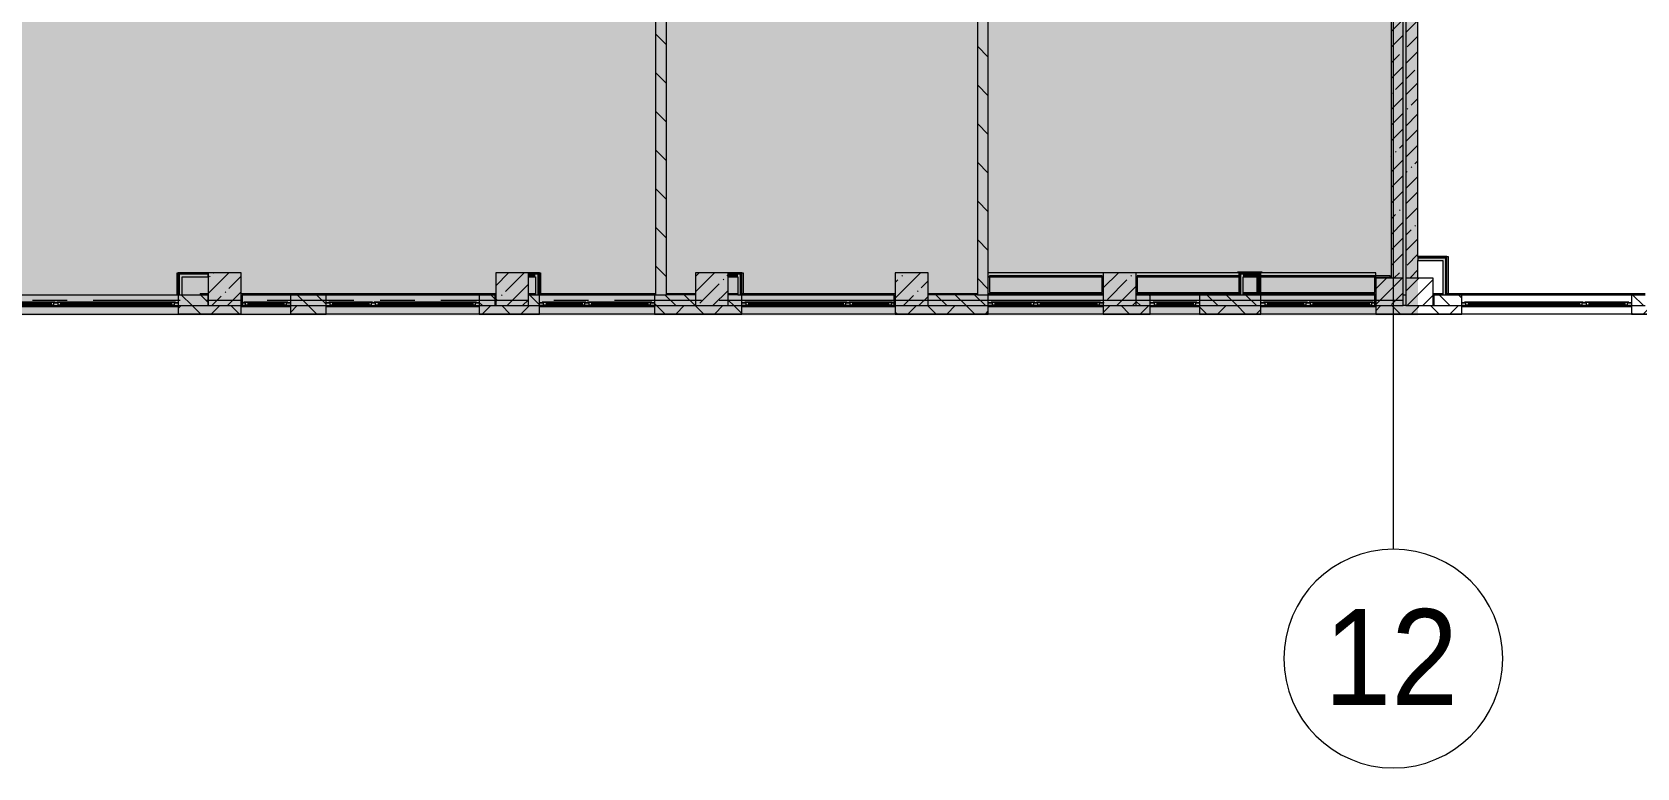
# Model space of a CAD drawing. Header units: millimetres. Extents: x -2911 to 185427, y -8553 to 29000.
# Drawn here: x 71858 to 101177, y -8553 to 4902 of the extents above; entities that cross this region are included whole.
import ezdxf

# ---------------------------------------------------------------- set-up
doc = ezdxf.new("R2010")
doc.units = ezdxf.units.MM
doc.linetypes.add('Осевая', pattern=[3175, 635, -476.25, 1587.5, -476.25])
doc.layers.add('A-DETL-GENF-3', color=7, linetype='Continuous', lineweight=9, true_color=0xc0c0c0, transparency=0.4)
for name, color, linetype, lineweight, true_color in [('A-FLOR-1', 7, 'Continuous', 5, 0xb7b7b7), ('A-FLOR-2', 7, 'Continuous', 5, 0xaaaaaa), ('A-GLAZ-3', 7, 'Continuous', 5, 0x737373), ('A-WALL-4', 7, 'Continuous', 9, 0x737373), ('A-WALL-5', 7, 'Continuous', 5, 0x737373), ('I-WALL-1', 7, 'Continuous', 5, 0xe7e7e7), ('I-WALL-2', 7, 'Continuous', 9, 0xe7e7e7), ('I-WALL-4', 7, 'Continuous', 5, 0x737373), ('S-COLS-1', 7, 'Continuous', 5, 0x737373)]:
    doc.layers.add(name, color=color, linetype=linetype, lineweight=lineweight, true_color=true_color)
for name, color, linetype, lineweight in [('A-GLAZ-2', 7, 'Continuous', 5), ('A-WALL', 7, 'Continuous', 9), ('A-WALL-3', 7, 'Continuous', 5), ('I-WALL-3', 7, 'Continuous', 5), ('S-COLS-2', 7, 'Continuous', 5), ('Оси', 7, 'Continuous', 9), ('Оси-1', 7, 'Continuous', 20), ('Оси-2', 7, 'Осевая', 9)]:
    doc.layers.add(name, color=color, linetype=linetype, lineweight=lineweight)
doc.styles.add('Arial_1', font='arial.ttf', dxfattribs={"width": 0.9, "height": 1750})
pattern_1 = [(45, (-38790, -150), (-285.123, 285.123), []), (45, (-38504.88, -150), (-285.123, 285.123), [504.031, -100.806, 16.764, -84.042])]
pattern_2 = [(45, (58417.4, 0), (-353.5534, 353.5534), []), (135, (58417.4, 0), (-353.5534, -353.5534), [])]
pattern_3 = [(45, (58417.4, 0), (-285.123, 285.123), []), (45, (58702.5, 0), (-285.123, 285.123), [504.031, -100.806, 16.764, -84.042])]
pattern_4 = [(135, (58417.4, 0), (-353.553, -353.553), [])]
pattern_5 = [(135, (58417.4, 0), (-176.7767, -176.7767), [])]
pattern_6 = [(45, (58417.4, 0), (-530.33, 530.33), []), (135, (58417.4, 0), (-530.33, -530.33), [])]

# ---------------------------------------------------------------- blocks, each defined once
blk = doc.blocks.new('BSC_Колонна _Прямоугольная - 600х600-V172-2_9_1_птичка')
at = {"layer": 'S-COLS-2'}
h = blk.add_hatch(dxfattribs=at)
h.set_pattern_fill('FP_107', color=256, style=0, pattern_type=2)
h.set_pattern_definition([(45, (-25860, -200), (-285.123, 285.123), []), (45, (-25574.88, -200), (-285.123, 285.123), [504.031, -100.806, 16.764, -84.042])])
h.paths.add_polyline_path([(-105, -300), (300, -300), (300, 300), (-300, 300), (-300, -300)])
at = {"layer": 'S-COLS-1'}
for p, q in [((300, 300), (-300, 300)), ((-300, 300), (-300, -300)), ((300, -300), (300, 300)), ((-300, -300), (300, -300))]:
    blk.add_line(p, q, dxfattribs=at)
blk = doc.blocks.new('BSC_Колонна _Прямоугольная - 600х600-V173-2_9_1_птичка')
at = {"layer": 'S-COLS-2'}
h = blk.add_hatch(dxfattribs=at)
h.set_pattern_fill('FP_108', color=256, style=0, pattern_type=2)
h.set_pattern_definition([(45, (-29509.74, -200), (-285.123, 285.123), []), (45, (-29224.6, -200), (-285.123, 285.123), [504.031, -100.806, 16.764, -84.042])])
h.paths.add_polyline_path([(-300, -300), (300, -300), (300, 300), (-300, 300)])
at = {"layer": 'S-COLS-1'}
for p, q in [((300, 300), (-300, 300)), ((-300, 300), (-300, -300)), ((300, -300), (300, 300)), ((-300, -300), (300, -300))]:
    blk.add_line(p, q, dxfattribs=at)
blk = doc.blocks.new('BSC_Колонна _Прямоугольная - 500х500-V174-2_9_1_птичка')
at = {"layer": 'S-COLS-2'}
h = blk.add_hatch(dxfattribs=at)
h.set_pattern_fill('FP_109', color=256, style=0, pattern_type=2)
h.set_pattern_definition(pattern_1)
h.paths.add_polyline_path([(-67, -250), (-30, -250), (-30, 250), (-250, 250), (-250, -250)])
h = blk.add_hatch(dxfattribs=at)
h.set_pattern_fill('FP_109', color=256, style=0, pattern_type=2)
h.set_pattern_definition(pattern_1)
h.paths.add_polyline_path([(-30, -250), (250, -250), (250, 250), (-30, 250), (-30, 80)])
at = {"layer": 'S-COLS-1'}
for p, q in [((-30, 250), (-250, 250)), ((-250, 250), (-250, -250)), ((-250, -250), (-30, -250))]:
    blk.add_line(p, q, dxfattribs=at)
at = {"layer": 'S-COLS-2'}
for p, q in [((250, 250), (-30, 250)), ((250, -250), (250, 250)), ((-30, -250), (250, -250))]:
    blk.add_line(p, q, dxfattribs=at)
blk = doc.blocks.new('BSC_Колонна _Прямоугольная - 600х600-V203-2_9_1_птичка')
at = {"layer": 'S-COLS-2'}
h = blk.add_hatch(dxfattribs=at)
h.set_pattern_fill('FP_147', color=256, style=0, pattern_type=2)
h.set_pattern_definition([(45, (-33310, -200), (-285.123, 285.123), []), (45, (-33024.88, -200), (-285.123, 285.123), [504.031, -100.806, 16.764, -84.042])])
h.paths.add_polyline_path([(-135, -300), (300, -300), (300, 300), (-300, 300), (-300, -300)])
at = {"layer": 'S-COLS-1'}
for p, q in [((300, 300), (-300, 300)), ((-300, 300), (-300, -300)), ((300, -300), (300, 300)), ((-300, -300), (300, -300))]:
    blk.add_line(p, q, dxfattribs=at)
blk = doc.blocks.new('120_Окно_СКБ_2Ст - 120_Окно_СКБ_2Ст 2100х2400 _мал створка справа_-22446225-2_9_1_птичка')
at = {"layer": 'A-GLAZ-3'}
for p, q in [((-1050, -127), (-1050, -57)), ((-1050, -57), (-980, -57)), ((1050, -57), (-1050, -57)), ((-980, -127), (-1050, -127)), ((-1050, -127), (-1000, -127)), ((-980, -127), (-1000, -127)), ((-1000, -127), (-1000, -137)), ((-1000, -137), (170, -137)), ((170, -137), (-1000, -137)), ((-980, -57), (-980, -127)), ((150, -87), (-980, -87)), ((-980, -87), (-980, -127)), ((-930, -137), (-930, -87)), ((-930, -107), (100, -107)), ((100, -117), (-930, -117)), ((100, -137), (100, -87)), ((150, -127), (150, -57)), ((150, -57), (220, -57)), ((150, -127), (150, -87)), ((220, -127), (150, -127)), ((170, -127), (150, -127)), ((170, -127), (200, -127)), ((170, -137), (170, -127)), ((220, -127), (200, -127)), ((200, -127), (200, -137)), ((200, -137), (1000, -137)), ((1000, -137), (200, -137)), ((220, -57), (220, -127)), ((980, -87), (220, -87)), ((220, -87), (220, -127)), ((270, -137), (270, -87)), ((270, -107), (930, -107)), ((930, -117), (270, -117)), ((930, -137), (930, -87)), ((980, -127), (980, -57)), ((980, -57), (1050, -57)), ((980, -127), (980, -87)), ((1050, -127), (980, -127)), ((1000, -127), (980, -127)), ((1000, -127), (1050, -127)), ((1000, -137), (1000, -127)), ((1050, -57), (1050, -127))]:
    blk.add_line(p, q, dxfattribs=at)
blk = doc.blocks.new('120_Окно_СКБ_2Ст - 120_Окно_СКБ_2Ст 3100х2500 _мал_ створка слева-2_-22446420-2_9_1_птичка')
at = {"layer": 'A-GLAZ-2'}
for p, q in [((-1550, -127), (-1550, -57)), ((-1550, -57), (-1480, -57)), ((1550, -57), (-1550, -57)), ((-1480, -127), (-1550, -127)), ((-1550, -127), (-1500, -127)), ((-1480, -127), (-1500, -127)), ((-1500, -127), (-1500, -137)), ((-1500, -137), (-700, -137)), ((-700, -137), (-1500, -137)), ((-1480, -57), (-1480, -127)), ((-720, -87), (-1480, -87)), ((-1480, -87), (-1480, -127)), ((-1430, -137), (-1430, -87)), ((-1430, -107), (-770, -107)), ((-770, -117), (-1430, -117)), ((-770, -137), (-770, -87)), ((-720, -127), (-720, -57)), ((-720, -57), (-650, -57)), ((-720, -127), (-720, -87)), ((-650, -127), (-720, -127)), ((-700, -127), (-720, -127)), ((-700, -127), (-670, -127)), ((-700, -137), (-700, -127)), ((-650, -127), (-670, -127)), ((-670, -127), (-670, -137)), ((-670, -137), (1500, -137)), ((1500, -137), (-670, -137)), ((-650, -57), (-650, -127)), ((1480, -87), (-650, -87)), ((-650, -87), (-650, -127)), ((-600, -137), (-600, -87)), ((-600, -107), (1430, -107)), ((1430, -117), (-600, -117)), ((1430, -137), (1430, -87)), ((1480, -127), (1480, -57)), ((1480, -57), (1550, -57)), ((1480, -127), (1480, -87)), ((1550, -127), (1480, -127)), ((1500, -127), (1480, -127)), ((1500, -127), (1550, -127)), ((1500, -137), (1500, -127)), ((1550, -57), (1550, -127))]:
    blk.add_line(p, q, dxfattribs=at)
blk = doc.blocks.new('120_Окно_СКБ_2Ст - 120_Окно_СКБ_2Ст 2800х2500_створка_-22445922-2_9_1_птичка')
at = {"layer": 'A-GLAZ-3'}
for p, q in [((-1400, -127), (-1400, -57)), ((-1400, -57), (-1330, -57)), ((1400, -57), (-1400, -57)), ((-1330, -127), (-1400, -127)), ((-1400, -127), (-1350, -127)), ((-1330, -127), (-1350, -127)), ((-1350, -127), (-1350, -137)), ((-1350, -137), (520, -137)), ((520, -137), (-1350, -137)), ((-1330, -57), (-1330, -127)), ((500, -87), (-1330, -87)), ((-1330, -87), (-1330, -127)), ((-1280, -137), (-1280, -87)), ((-1280, -107), (450, -107)), ((450, -117), (-1280, -117)), ((450, -137), (450, -87)), ((500, -127), (500, -57)), ((500, -57), (570, -57)), ((500, -127), (500, -87)), ((570, -127), (500, -127)), ((520, -127), (500, -127)), ((520, -127), (550, -127)), ((520, -137), (520, -127)), ((570, -127), (550, -127)), ((550, -127), (550, -137)), ((550, -137), (1350, -137)), ((1350, -137), (550, -137)), ((570, -57), (570, -127)), ((1330, -87), (570, -87)), ((570, -87), (570, -127)), ((620, -137), (620, -87)), ((620, -107), (1280, -107)), ((1280, -117), (620, -117)), ((1280, -137), (1280, -87)), ((1330, -127), (1330, -57)), ((1330, -57), (1400, -57)), ((1330, -127), (1330, -87)), ((1400, -127), (1330, -127)), ((1350, -127), (1330, -127)), ((1350, -127), (1400, -127)), ((1350, -137), (1350, -127)), ((1400, -57), (1400, -127))]:
    blk.add_line(p, q, dxfattribs=at)
blk = doc.blocks.new('120_Окно_СКБ_2Ст - 120_Окно_СКБ_2Ст 3100х2500 _мал_створка слева_ 2-22446355-2_9_1_птичка')
at = {"layer": 'A-GLAZ-3'}
for p, q in [((-1550, -127), (-1550, -57)), ((-1550, -57), (-1480, -57)), ((1550, -57), (-1550, -57)), ((-1480, -127), (-1550, -127)), ((-1550, -127), (-1500, -127)), ((-1480, -127), (-1500, -127)), ((-1500, -127), (-1500, -137)), ((-1500, -137), (670, -137)), ((670, -137), (-1500, -137)), ((-1480, -57), (-1480, -127)), ((650, -87), (-1480, -87)), ((-1480, -87), (-1480, -127)), ((-1430, -137), (-1430, -87)), ((-1430, -107), (600, -107)), ((600, -117), (-1430, -117)), ((600, -137), (600, -87)), ((650, -127), (650, -57)), ((650, -57), (720, -57)), ((650, -127), (650, -87)), ((720, -127), (650, -127)), ((670, -127), (650, -127)), ((670, -127), (700, -127)), ((670, -137), (670, -127)), ((720, -127), (700, -127)), ((700, -127), (700, -137)), ((700, -137), (1500, -137)), ((1500, -137), (700, -137)), ((720, -57), (720, -127)), ((1480, -87), (720, -87)), ((720, -87), (720, -127)), ((770, -137), (770, -87)), ((770, -107), (1430, -107)), ((1430, -117), (770, -117)), ((1430, -137), (1430, -87)), ((1480, -127), (1480, -57)), ((1480, -57), (1550, -57)), ((1480, -127), (1480, -87)), ((1550, -127), (1480, -127)), ((1500, -127), (1480, -127)), ((1500, -127), (1550, -127)), ((1500, -137), (1500, -127)), ((1550, -57), (1550, -127))]:
    blk.add_line(p, q, dxfattribs=at)
blk = doc.blocks.new('BSC_Колонна _Прямоугольная - 500х500-V247-2_9_1_птичка')
at = {"layer": 'S-COLS-2'}
h = blk.add_hatch(dxfattribs=at)
h.set_pattern_fill('FP_179', color=256, style=0, pattern_type=2)
h.set_pattern_definition([(45, (-38240, -150), (-285.123, 285.123), []), (45, (-37954.88, -150), (-285.123, 285.123), [504.031, -100.806, 16.764, -84.042])])
h.paths.add_polyline_path([(-250, -250), (250, -250), (250, 250), (-250, 250), (-250, -85)])
at = {"layer": 'S-COLS-1'}
for p, q in [((250, 250), (-250, 250)), ((-250, 250), (-250, -250)), ((250, -250), (250, 250)), ((-250, -250), (250, -250))]:
    blk.add_line(p, q, dxfattribs=at)
blk = doc.blocks.new('120_Окно_СКБ_2Ст - 120_Окно_СКБ_2Ст 2800х2500 4-24273432-2_9_1_птичка')
at = {"layer": 'A-GLAZ-3'}
for p, q in [((-1400, -127), (-1400, -57)), ((-1400, -57), (-1330, -57)), ((1400, -57), (-1400, -57)), ((-1330, -127), (-1400, -127)), ((-1400, -127), (-1350, -127)), ((-1330, -127), (-1350, -127)), ((-1350, -127), (-1350, -137)), ((-1350, -137), (-550, -137)), ((-550, -137), (-1350, -137)), ((-1330, -57), (-1330, -127)), ((-570, -87), (-1330, -87)), ((-1330, -87), (-1330, -127)), ((-1280, -137), (-1280, -87)), ((-1280, -107), (-620, -107)), ((-620, -117), (-1280, -117)), ((-620, -137), (-620, -87)), ((-570, -127), (-570, -57)), ((-570, -57), (-500, -57)), ((-570, -127), (-570, -87)), ((-500, -127), (-570, -127)), ((-550, -127), (-570, -127)), ((-550, -127), (-520, -127)), ((-550, -137), (-550, -127)), ((-500, -127), (-520, -127)), ((-520, -127), (-520, -137)), ((-520, -137), (1350, -137)), ((1350, -137), (-520, -137)), ((-500, -57), (-500, -127)), ((1330, -87), (-500, -87)), ((-500, -87), (-500, -127)), ((-450, -137), (-450, -87)), ((-450, -107), (1280, -107)), ((1280, -117), (-450, -117)), ((1280, -137), (1280, -87)), ((1330, -127), (1330, -57)), ((1330, -57), (1400, -57)), ((1330, -127), (1330, -87)), ((1400, -127), (1330, -127)), ((1350, -127), (1330, -127)), ((1350, -127), (1400, -127)), ((1350, -137), (1350, -127)), ((1400, -57), (1400, -127))]:
    blk.add_line(p, q, dxfattribs=at)
blk = doc.blocks.new('120_Окно_СКБ_1Ст - 120_Окно_СКБ_1Ст 900х2500_h_-V215-2_9_1_птичка')
at = {"layer": 'A-GLAZ-3'}
for p, q in [((-450, -127), (-450, -57)), ((-450, -57), (-380, -57)), ((450, -57), (-450, -57)), ((-380, -127), (-450, -127)), ((-450, -127), (-400, -127)), ((-380, -127), (-400, -127)), ((-400, -127), (-400, -137)), ((-400, -137), (400, -137)), ((400, -137), (-400, -137)), ((-380, -57), (-380, -127)), ((380, -87), (-380, -87)), ((-380, -87), (-380, -127)), ((-330, -137), (-330, -87)), ((-330, -107), (330, -107)), ((330, -117), (-330, -117)), ((330, -137), (330, -87)), ((380, -127), (380, -57)), ((380, -57), (450, -57)), ((380, -127), (380, -87)), ((450, -127), (380, -127)), ((400, -127), (380, -127)), ((400, -127), (450, -127)), ((400, -137), (400, -127)), ((450, -57), (450, -127))]:
    blk.add_line(p, q, dxfattribs=at)
blk = doc.blocks.new('120_Окно_СКБ_1Ст - 120_Окно_СКБ_1Ст 900х2500_h_-V277-2_9_1_птичка')
at = {"layer": 'A-GLAZ-3'}
for p, q in [((-450, -127), (-450, -57)), ((-450, -57), (-380, -57)), ((450, -57), (-450, -57)), ((-380, -127), (-450, -127)), ((-450, -127), (-400, -127)), ((-380, -127), (-400, -127)), ((-400, -127), (-400, -137)), ((-400, -137), (400, -137)), ((400, -137), (-400, -137)), ((-380, -57), (-380, -127)), ((380, -87), (-380, -87)), ((-380, -87), (-380, -127)), ((-330, -137), (-330, -87)), ((-330, -107), (330, -107)), ((330, -117), (-330, -117)), ((330, -137), (330, -87)), ((380, -127), (380, -57)), ((380, -57), (450, -57)), ((380, -127), (380, -87)), ((450, -127), (380, -127)), ((400, -127), (380, -127)), ((400, -127), (450, -127)), ((400, -137), (400, -127)), ((450, -57), (450, -127))]:
    blk.add_line(p, q, dxfattribs=at)
blk = doc.blocks.new('BSC_Колонна _Прямоугольная - 600х600-V279-2_9_1_птичка')
at = {"layer": 'S-COLS-2'}
h = blk.add_hatch(dxfattribs=at)
h.set_pattern_fill('FP_205', color=256, style=0, pattern_type=2)
h.set_pattern_definition([(45, (-22210, -200), (-285.123, 285.123), []), (45, (-21924.88, -200), (-285.123, 285.123), [504.031, -100.806, 16.764, -84.042])])
h.paths.add_polyline_path([(-165, -300), (300, -300), (300, 300), (-300, 300), (-300, -300)])
at = {"layer": 'S-COLS-1'}
for p, q in [((300, 300), (-300, 300)), ((-300, 300), (-300, -300)), ((300, -300), (300, 300)), ((-300, -300), (300, -300))]:
    blk.add_line(p, q, dxfattribs=at)
blk = doc.blocks.new('Зашивка приборов отопления23 - Зашивка приборов отопления-33321838-2_9_1_птичка')
at = {"layer": 'A-WALL-5'}
for p, q in [((36640, 23400), (34540, 23400)), ((34540, 23079), (36640, 23079)), ((36640, 23079), (34540, 23079)), ((34540, 23004), (36640, 23004))]:
    blk.add_line(p, q, dxfattribs=at)
blk = doc.blocks.new('Зашивка приборов отопления24 - Зашивка приборов отопления-33321996-2_9_1_птичка')
at = {"layer": 'A-WALL-5'}
for p, q in [((36640, 23400), (34760, 23400)), ((34760, 23079), (36640, 23079)), ((36640, 23079), (34760, 23079)), ((34760, 23004), (36640, 23004))]:
    blk.add_line(p, q, dxfattribs=at)
blk = doc.blocks.new('Зашивка приборов отопления25 - Зашивка приборов отопления-33322064-2_9_1_птичка')
at = {"layer": 'A-WALL-5'}
for p, q in [((36640, 23400), (34540, 23400)), ((34540, 23104), (34540, 23079)), ((34540, 23079), (36640, 23079)), ((36640, 23079), (34540, 23079)), ((34540, 23079), (34540, 23004)), ((34540, 23004), (36640, 23004))]:
    blk.add_line(p, q, dxfattribs=at)
blk = doc.blocks.new('Ось сетки - D8-29747960-2_9_1_птичка')
at = {"layer": 'Оси-1'}
for start, end in [(360, 180), (180, 360)]:
    blk.add_arc((0, 0), 4, start, end, dxfattribs=at)

msp = doc.modelspace()

# ---------------------------------------------------------------- hatches: boundary and pattern name
at = {"layer": 'A-DETL-GENF-3'}
msp.add_hatch(color=256, dxfattribs=at).paths.add_polyline_path([(91592.4, -280), (97177.4, -280), (97177.4, 23777.7), (92277.4, 23777.7), (92277.4, 27350), (62269.4, 27350), (62269.4, 15358), (58149.4, 15358), (58149.4, -280), (90664.9, -280)])
at = {"layer": 'A-WALL-3'}
h = msp.add_hatch(dxfattribs=at)
h.set_pattern_fill('FP_130', color=256, style=0, pattern_type=2)
h.set_pattern_definition(pattern_5)
h.paths.add_polyline_path([(74897, -100), (75077.4, -100), (75077.4, 100), (74527.4, 100), (74527.4, -100)])
h.paths.add_polyline_path([(71427.4, -100), (71427.4, 100), (71177.4, 100), (71177.4, -100), (71187, -100)])
h = msp.add_hatch(dxfattribs=at)
h.set_pattern_fill('FP_130', color=256, style=0, pattern_type=2)
h.set_pattern_definition(pattern_5)
h.paths.add_polyline_path([(80027.4, -100), (80317.4, -100), (80317.4, 100), (80027.4, 100)])
h.paths.add_polyline_path([(77227.4, -100), (77227.4, 100), (76577.4, 100), (76577.4, -100), (76752.1, -100)])
h = msp.add_hatch(dxfattribs=at)
h.set_pattern_fill('FP_130', color=256, style=0, pattern_type=2)
h.set_pattern_definition(pattern_5)
h.paths.add_polyline_path([(83227.4, -100), (83977.4, -100), (83977.4, 100), (83227.4, 100)])
h.paths.add_polyline_path([(80927.4, -100), (81127.4, -100), (81127.4, 100), (80927.4, 100)])
h = msp.add_hatch(dxfattribs=at)
h.set_pattern_fill('FP_130', color=256, style=0, pattern_type=2)
h.set_pattern_definition(pattern_5)
h.paths.add_polyline_path([(84827.1, -100), (84827.1, 100), (84577.4, 100), (84577.4, -100), (84636, -100)])
h = msp.add_hatch(dxfattribs=at)
h.set_pattern_fill('FP_130', color=256, style=0, pattern_type=2)
h.set_pattern_definition(pattern_5)
h.paths.add_polyline_path([(89327.4, -100), (89327.4, 100), (88227.1, 100), (88227.1, -100), (89273.6, -100)])
h = msp.add_hatch(dxfattribs=at)
h.set_pattern_fill('FP_130', color=256, style=0, pattern_type=2)
h.set_pattern_definition(pattern_5)
h.paths.add_polyline_path([(92027.4, -100), (92287.4, -100), (92287.4, 100), (92027.4, 100)])
h.paths.add_polyline_path([(93187.4, -100), (94307.4, -100), (94307.4, 100), (93187.4, 100)])
h = msp.add_hatch(dxfattribs=at)
h.set_pattern_fill('FP_130', color=256, style=0, pattern_type=2)
h.set_pattern_definition(pattern_5)
h.paths.add_polyline_path([(101327.4, -100), (101327.4, 100), (101077.4, 100), (101077.4, -100)])
h.paths.add_polyline_path([(97467.4, -100), (97977.4, -100), (97977.4, 100), (97467.4, 100)])
h = msp.add_hatch(dxfattribs=at)
h.set_pattern_fill('FP_120', color=256, style=0, pattern_type=2)
h.set_pattern_definition(pattern_2)
h.paths.add_polyline_path([(94307.4, -250), (94307.4, -100), (93187.4, -100), (93187.4, -250), (93911.2, -250)])
h.paths.add_polyline_path([(97177.4, -250), (97177.4, -100), (96407.4, -100), (96407.4, -250), (97171.3, -250)])
h.paths.add_polyline_path([(89273.6, -250), (89327.4, -250), (89327.4, -100), (87627.1, -100), (87627.1, -250), (88809.8, -250)])
h.paths.add_polyline_path([(91427.4, -250), (92287.4, -250), (92287.4, -100), (91427.4, -100)])
h.paths.add_polyline_path([(84636, -250), (84827.1, -250), (84827.1, -100), (83227.4, -100), (83227.4, -250), (84172.2, -250)])
h.paths.add_polyline_path([(77227.4, -250), (77227.4, -100), (76577.4, -100), (76577.4, -250), (76752.1, -250)])
h.paths.add_polyline_path([(80027.4, -250), (81127.4, -250), (81127.4, -100), (80027.4, -100)])
h.paths.add_polyline_path([(75360.8, -250), (75677.4, -250), (75677.4, -100), (74527.4, -100), (74527.4, -250), (74897, -250)])
h.paths.add_polyline_path([(71187, -250), (71427.4, -250), (71427.4, -100), (70077.4, -100), (70077.4, -250), (70259.4, -250)])
h.paths.add_polyline_path([(66549.4, -250), (66977.4, -250), (66977.4, -100), (63047.4, -100), (63047.4, -250), (65621.8, -250)])
h.paths.add_polyline_path([(62147.4, -250), (62147.4, -100), (58157.4, -100), (58157.4, -250), (61911.8, -250)])
h = msp.add_hatch(dxfattribs=at)
h.set_pattern_fill('FP_120', color=256, style=0, pattern_type=2)
h.set_pattern_definition(pattern_2)
h.paths.add_polyline_path([(134117.4, -250), (134117.4, -100), (129977.4, -100), (129977.4, -250), (133330.8, -250)])
h.paths.add_polyline_path([(127765.7, -250), (129077.4, -250), (129077.4, -100), (125477.4, -100), (125477.4, -250), (125910.7, -250)])
h.paths.add_polyline_path([(116477.4, -250), (117227.4, -250), (117227.4, -100), (116477.4, -100)])
h.paths.add_polyline_path([(115327.4, -250), (115577.4, -250), (115577.4, -100), (114827.4, -100), (114827.4, -250), (115244.2, -250)])
h.paths.add_polyline_path([(119327.4, -250), (120477.4, -250), (120477.4, -100), (119327.4, -100)])
h.paths.add_polyline_path([(123577.4, -250), (124577.4, -250), (124577.4, -100), (123577.4, -100)])
h.paths.add_polyline_path([(101827.4, -250), (102453.7, -250), (102453.7, -100), (101077.4, -100), (101077.4, -250), (101795.1, -250)])
h.paths.add_polyline_path([(110327.4, -250), (111727.4, -250), (111727.4, -100), (110327.4, -100)])
h.paths.add_polyline_path([(107227.4, -250), (107227.4, -100), (105827.4, -100), (105827.4, -250), (106432.7, -250)])
h.paths.add_polyline_path([(103353.7, -250), (103727.4, -250), (103727.4, -100), (103353.7, -100)])
h.paths.add_polyline_path([(97177.4, -250), (97977.4, -250), (97977.4, -100), (97177.4, -100), (97177.4, -176.4)])
at = {"layer": 'I-WALL-1'}
for points in [[(75077.4, 425), (75077.4, 475), (74602.4, 475), (74602.4, 425), (74897, 425)], [(81052.4, 425), (81052.4, 475), (80927.4, 475), (80927.4, 425)], [(81052.4, 100), (81102.4, 100), (81102.4, 475), (81052.4, 475), (81052.4, 230.5)], [(84752.4, 425), (84752.4, 475), (84577.4, 475), (84577.4, 425)], [(84752.4, 100), (84802.4, 100), (84802.4, 475), (84752.4, 475), (84752.4, 230.5)], [(93932.4, 100), (93982.4, 100), (93982.4, 475), (93932.4, 475), (93932.4, 230.5)], [(94232.4, 425), (94282.4, 425), (94282.4, 475), (93982.4, 475), (93982.4, 425)], [(94282.4, 100), (94282.4, 425), (94232.4, 425), (94232.4, 100)]]:
    msp.add_hatch(color=256, dxfattribs=at).paths.add_polyline_path(points)
at = {"layer": 'I-WALL-2'}
for points in [[(97632.4, 725), (97682.4, 725), (97682.4, 775), (97177.4, 775), (97177.4, 725)], [(97682.4, 100), (97682.4, 725), (97632.4, 725), (97632.4, 100)], [(74552.4, 100), (74602.4, 100), (74602.4, 475), (74552.4, 475), (74552.4, 230.5)]]:
    msp.add_hatch(color=256, dxfattribs=at).paths.add_polyline_path(points)
at = {"layer": 'I-WALL-3'}
h = msp.add_hatch(dxfattribs=at)
h.set_pattern_fill('FP_131', color=256, style=0, pattern_type=2)
h.set_pattern_definition(pattern_4)
h.paths.add_polyline_path([(83447.4, 100), (83447.4, 7700), (83247.4, 7700), (83247.4, 100)])
h = msp.add_hatch(dxfattribs=at)
h.set_pattern_fill('FP_131', color=256, style=0, pattern_type=2)
h.set_pattern_definition(pattern_4)
h.paths.add_polyline_path([(89327.4, 100), (89327.4, 7700), (89127.4, 7700), (89127.4, 100), (89273.6, 100)])
h = msp.add_hatch(dxfattribs=at)
h.set_pattern_fill('FP_128', color=256, style=0, pattern_type=2)
h.set_pattern_definition(pattern_3)
h.paths.add_polyline_path([(96687.4, 400), (96907.4, 400), (96907.4, 7400), (96687.4, 7400), (96687.4, 808.9)])
h = msp.add_hatch(dxfattribs=at)
h.set_pattern_fill('FP_128', color=256, style=0, pattern_type=2)
h.set_pattern_definition(pattern_3)
h.paths.add_polyline_path([(96957.4, 410), (97177.4, 410), (97177.4, 7380), (96957.4, 7380), (96957.4, 800.1)])
h = msp.add_hatch(dxfattribs=at)
h.set_pattern_fill('FP_224', color=256, style=0, pattern_type=2)
h.set_pattern_definition(pattern_6)
h.paths.add_polyline_path([(97694.9, 787.5), (97707.4, 787.5), (97707.4, 800), (97177.4, 800), (97177.4, 787.5)])
h = msp.add_hatch(dxfattribs=at)
h.set_pattern_fill('FP_224', color=256, style=0, pattern_type=2)
h.set_pattern_definition(pattern_6)
h.paths.add_polyline_path([(97682.4, 775), (97694.9, 775), (97694.9, 787.5), (97177.4, 787.5), (97177.4, 775)])
h = msp.add_hatch(dxfattribs=at)
h.set_pattern_fill('FP_224', color=256, style=0, pattern_type=2)
h.set_pattern_definition(pattern_6)
h.paths.add_polyline_path([(74527.4, 100), (74539.9, 100), (74539.9, 500), (74527.4, 500), (74527.4, 230.5)])
h = msp.add_hatch(dxfattribs=at)
h.set_pattern_fill('FP_224', color=256, style=0, pattern_type=2)
h.set_pattern_definition(pattern_6)
h.paths.add_polyline_path([(74539.9, 487.5), (75077.4, 487.5), (75077.4, 500), (74539.9, 500)])
h = msp.add_hatch(dxfattribs=at)
h.set_pattern_fill('FP_224', color=256, style=0, pattern_type=2)
h.set_pattern_definition(pattern_6)
h.paths.add_polyline_path([(74539.9, 100), (74552.4, 100), (74552.4, 487.5), (74539.9, 487.5), (74539.9, 230.5)])
h = msp.add_hatch(dxfattribs=at)
h.set_pattern_fill('FP_224', color=256, style=0, pattern_type=2)
h.set_pattern_definition(pattern_6)
h.paths.add_polyline_path([(75077.4, 475), (75077.4, 487.5), (74552.4, 487.5), (74552.4, 475), (74897, 475)])
h = msp.add_hatch(dxfattribs=at)
h.set_pattern_fill('FP_224', color=256, style=0, pattern_type=2)
h.set_pattern_definition(pattern_6)
h.paths.add_polyline_path([(81102.4, 100), (81114.9, 100), (81114.9, 487.5), (81102.4, 487.5), (81102.4, 230.5)])
h = msp.add_hatch(dxfattribs=at)
h.set_pattern_fill('FP_224', color=256, style=0, pattern_type=2)
h.set_pattern_definition(pattern_6)
h.paths.add_polyline_path([(81114.9, 100), (81127.4, 100), (81127.4, 500), (81114.9, 500), (81114.9, 230.5)])
h = msp.add_hatch(dxfattribs=at)
h.set_pattern_fill('FP_224', color=256, style=0, pattern_type=2)
h.set_pattern_definition(pattern_6)
h.paths.add_polyline_path([(84802.4, 100), (84814.9, 100), (84814.9, 487.5), (84802.4, 487.5), (84802.4, 230.5)])
h = msp.add_hatch(dxfattribs=at)
h.set_pattern_fill('FP_224', color=256, style=0, pattern_type=2)
h.set_pattern_definition(pattern_6)
h.paths.add_polyline_path([(84814.9, 100), (84827.4, 100), (84827.4, 500), (84814.9, 500), (84814.9, 230.5)])
h = msp.add_hatch(dxfattribs=at)
h.set_pattern_fill('FP_224', color=256, style=0, pattern_type=2)
h.set_pattern_definition(pattern_6)
h.paths.add_polyline_path([(93919.9, 100), (93919.9, 500), (93907.4, 500), (93911.2, 100)])
h = msp.add_hatch(dxfattribs=at)
h.set_pattern_fill('FP_224', color=256, style=0, pattern_type=2)
h.set_pattern_definition(pattern_6)
h.paths.add_polyline_path([(93919.9, 487.5), (94307.4, 487.5), (94307.4, 500), (93919.9, 500)])
h = msp.add_hatch(dxfattribs=at)
h.set_pattern_fill('FP_224', color=256, style=0, pattern_type=2)
h.set_pattern_definition(pattern_6)
h.paths.add_polyline_path([(94282.4, 475), (94294.9, 475), (94294.9, 487.5), (93932.4, 487.5), (93932.4, 475), (93982.4, 475)])
h = msp.add_hatch(dxfattribs=at)
h.set_pattern_fill('FP_224', color=256, style=0, pattern_type=2)
h.set_pattern_definition(pattern_6)
h.paths.add_polyline_path([(94294.9, 100), (94294.9, 475), (94282.4, 475), (94282.4, 100)])
h = msp.add_hatch(dxfattribs=at)
h.set_pattern_fill('FP_224', color=256, style=0, pattern_type=2)
h.set_pattern_definition(pattern_6)
h.paths.add_polyline_path([(94294.9, 100), (94307.4, 100), (94307.4, 487.5), (94294.9, 487.5), (94294.9, 230.5)])
at = {"layer": 'S-COLS-2'}
h = msp.add_hatch(dxfattribs=at)
h.set_pattern_fill('FP_128', color=256, style=0, pattern_type=2)
h.set_pattern_definition(pattern_3)
h.paths.add_polyline_path([(75077.4, -100), (75677.4, -100), (75677.4, 500), (75077.4, 500), (75077.4, 230.5)])

# ---------------------------------------------------------------- linework, layer by layer
at = {"layer": 'A-FLOR-1'}
for p, q in [((74507.4, 100), (74507.4, 500)), ((74507.4, 500), (74527.4, 500)), ((81127.4, 500), (81147.4, 500)), ((81147.4, 500), (81147.4, 120)), ((84827.4, 500), (84847.4, 500)), ((84847.4, 500), (84847.4, 120)), ((89347.4, 445), (89347.4, 140)), ((91407.4, 445), (89347.4, 445)), ((91407.4, 140), (91407.4, 445)), ((93907.4, 445), (92047.4, 445)), ((92047.4, 445), (92047.4, 140)), ((93886.4, 500), (93886.4, 520)), ((93886.4, 520), (94326.4, 520)), ((96667.4, 445), (94307.4, 445)), ((94326.4, 520), (94326.4, 500)), ((96387.4, 140), (96387.4, 420)), ((96387.4, 420), (96667.4, 420)), ((96667.4, 420), (96667.4, 445)), ((89347.4, 140), (91407.4, 140)), ((92047.4, 140), (93907.4, 140)), ((93982.4, 140), (94232.4, 140)), ((94307.4, 140), (96387.4, 140)), ((96387.4, 100), (96407.4, 100)), ((96907.4, 100), (96957.4, 100))]:
    msp.add_line(p, q, dxfattribs=at)
at = {"layer": 'A-FLOR-2'}
for p, q in [((97707.4, 800), (97727.4, 800)), ((97727.4, 800), (97727.4, 120)), ((97457.4, 100), (97467.4, 100))]:
    msp.add_line(p, q, dxfattribs=at)
at = {"layer": 'A-WALL'}
for p, q in [((97177.4, 787.5), (97694.9, 787.5)), ((97177.4, 775), (97682.4, 775)), ((97682.4, 775), (97682.4, 100)), ((97694.9, 787.5), (97694.9, 100)), ((96407.4, -250), (97977.4, -250)), ((97177.4, -253), (97977.4, -253)), ((97467.4, -100), (97977.4, -100)), ((101077.4, -100), (101327.4, -100)), ((101077.4, -250), (102453.7, -250)), ((101077.4, -253), (102453.7, -253))]:
    msp.add_line(p, q, dxfattribs=at)
at = {"layer": 'A-WALL-3'}
for p, q in [((97467.4, 100), (97467.4, -100)), ((97467.4, 100), (101327.4, 100)), ((97977.4, -258), (97977.4, 100)), ((101077.4, 100), (101077.4, -258)), ((116477.4, -258), (97177.4, -258)), ((97457.4, -100), (97467.4, -100))]:
    msp.add_line(p, q, dxfattribs=at)
at = {"layer": 'A-WALL-4'}
for p, q in [((97177.4, 800), (97177.4, 725)), ((74539.9, 100), (74539.9, 487.5)), ((75077.4, 487.5), (74539.9, 487.5)), ((74552.4, 100), (74552.4, 475)), ((75077.4, 475), (74552.4, 475)), ((81114.9, 487.5), (80927.4, 487.5)), ((81102.4, 475), (80927.4, 475)), ((81102.4, 100), (81102.4, 475)), ((81114.9, 100), (81114.9, 487.5)), ((84814.9, 487.5), (84577.4, 487.5)), ((84802.4, 475), (84577.4, 475)), ((84802.4, 100), (84802.4, 475)), ((84814.9, 100), (84814.9, 487.5)), ((93919.9, 487.5), (93919.9, 100)), ((94294.9, 487.5), (93919.9, 487.5)), ((93932.4, 475), (93932.4, 100)), ((94282.4, 475), (93932.4, 475)), ((94282.4, 100), (94282.4, 475)), ((94294.9, 100), (94294.9, 487.5)), ((83247.4, 100), (83447.4, 100)), ((89127.4, 100), (89327.4, 100)), ((74527.4, -100), (75077.4, -100)), ((74527.4, -250), (75677.4, -250)), ((74527.4, -253), (75677.4, -253)), ((76577.4, -100), (77227.4, -100)), ((76577.4, -250), (77227.4, -250)), ((76577.4, -253), (77227.4, -253)), ((80027.4, -100), (80317.4, -100)), ((80027.4, -250), (81127.4, -250)), ((80027.4, -253), (81127.4, -253)), ((80927.4, -100), (81127.4, -100)), ((83227.4, -100), (83977.4, -100)), ((83227.4, -250), (84827.1, -250)), ((83227.4, -253), (84827.1, -253)), ((84577.4, -100), (84827.1, -100)), ((87627.1, -250), (89327.4, -250)), ((87627.1, -253), (89327.4, -253)), ((88227.1, -100), (89327.4, -100)), ((91427.4, -250), (92287.4, -250)), ((91427.4, -253), (92287.4, -253)), ((92027.4, -100), (92287.4, -100)), ((93187.4, -100), (94307.4, -100)), ((93187.4, -250), (94307.4, -250)), ((93187.4, -253), (94307.4, -253)), ((96407.4, -253), (97171.9, -253))]:
    msp.add_line(p, q, dxfattribs=at)
at = {"layer": 'A-WALL-5'}
for p, q in [((71177.4, 100), (75077.4, 100)), ((74527.4, 100), (74527.4, -258)), ((75077.4, -100), (75077.4, 100)), ((75697.4, 100), (75697.4, -100)), ((75697.4, 100), (80317.4, 100)), ((76577.4, 100), (76577.4, -258)), ((77227.4, -258), (77227.4, 100)), ((80027.4, 100), (80027.4, -258)), ((80317.4, -100), (80317.4, 100)), ((80927.4, 100), (83247.4, 100)), ((81127.4, -258), (81127.4, 100)), ((83227.4, 100), (83227.4, -258)), ((83977.4, 100), (83447.4, 100)), ((84752.4, 100), (84577.4, 100)), ((84827.1, -258), (84827.1, 100)), ((84827.4, 100), (87607.1, 100)), ((87607.1, -100), (87607.1, 100)), ((89127.4, 100), (88227.1, 100)), ((89327.4, -258), (89327.4, 100)), ((89327.4, 100), (91427.4, 100)), ((92027.4, 100), (96387.4, 100)), ((92287.4, -258), (92287.4, 100)), ((93187.4, 100), (93187.4, -258)), ((94307.4, -258), (94307.4, 100)), ((58155.2, -258), (76577.4, -258)), ((70577.4, -100), (75677.4, -100)), ((75677.4, -258), (75677.4, -100)), ((80027.4, -258), (76577.4, -258)), ((77227.4, -100), (80327.4, -100)), ((97172.9, -258), (80027.4, -258)), ((87627.1, -100), (87627.1, -258)), ((91427.4, -100), (91427.4, -258)), ((92287.4, -100), (96407.4, -100)), ((96407.4, -100), (96407.4, -258)), ((96957.4, -100), (96907.4, -100))]:
    msp.add_line(p, q, dxfattribs=at)
at = {"layer": 'I-WALL-3'}
for p, q in [((97707.4, 800), (97177.4, 800)), ((97177.4, 725), (97632.4, 725)), ((97632.4, 725), (97632.4, 100)), ((97707.4, 100), (97707.4, 800)), ((97467.4, 120), (97632.4, 120)), ((97467.4, 120), (97467.4, 100)), ((97707, 120), (101327.4, 120)), ((101077.4, -100), (97977.4, -100))]:
    msp.add_line(p, q, dxfattribs=at)
at = {"layer": 'I-WALL-4'}
for p, q in [((83247.4, 7700), (83247.4, 100)), ((89127.4, 7700), (89127.4, 100)), ((89327.4, 100), (89327.4, 7900)), ((96907.4, 400), (96907.4, 7400)), ((96957.4, 7380), (96957.4, 410)), ((97177.4, 800), (97177.4, 7380)), ((83447.4, 100), (83447.4, 7100)), ((96687.4, 5270), (96687.4, 400)), ((97177.4, 410), (97177.4, 725)), ((74527.4, 500), (74527.4, 100)), ((75077.4, 500), (74527.4, 500)), ((74602.4, 100), (74602.4, 425)), ((74602.4, 425), (75077.4, 425)), ((75077.4, 425), (75077.4, 500)), ((81127.4, 500), (80927.4, 500)), ((80927.4, 425), (81052.4, 425)), ((81052.4, 425), (81052.4, 100)), ((81127.4, 100), (81127.4, 500)), ((84827.4, 500), (84577.4, 500)), ((84577.4, 425), (84752.4, 425)), ((84752.4, 425), (84752.4, 100)), ((84827.4, 100), (84827.4, 500)), ((93907.4, 500), (93907.4, 100)), ((94307.4, 500), (93907.4, 500)), ((93982.4, 100), (93982.4, 425)), ((93982.4, 425), (94232.4, 425)), ((94232.4, 425), (94232.4, 100)), ((94307.4, 100), (94307.4, 500)), ((96957.4, 410), (97177.4, 410)), ((74927.4, 120), (75077.4, 120)), ((74927.4, 120), (74927.4, 100)), ((75677.4, 120), (80327.4, 120)), ((80927.4, 120), (81052.4, 120)), ((81126.7, 120), (83244.7, 120)), ((83447.4, 120), (83977.4, 120)), ((84577.4, 120), (84752.4, 120)), ((84752.4, 100), (84827.4, 100)), ((84826.7, 120), (87627.1, 120)), ((88227.1, 120), (89127.4, 120)), ((89327.4, 120), (91427.4, 120)), ((92027.4, 120), (93908, 120)), ((93982.4, 120), (94232.4, 120)), ((94306.6, 120), (96387.4, 120)), ((96387.4, -100), (96387.4, 120)), ((76577.4, -100), (75677.4, -100)), ((83227.4, -100), (81127.4, -100)), ((87627.1, -100), (84827.1, -100)), ((91427.4, -100), (89327.4, -100))]:
    msp.add_line(p, q, dxfattribs=at)
at = {"layer": 'S-COLS-1'}
for p, q in [((75677.4, 500), (75077.4, 500)), ((75077.4, 500), (75077.4, -100)), ((75677.4, -100), (75677.4, 500)), ((75077.4, -100), (75677.4, -100))]:
    msp.add_line(p, q, dxfattribs=at)
at = {"layer": 'Оси'}
for p, q in [((96727.4, -4552.8), (96727.4, 7947.2)), ((84407.4, 0), (96907.4, 0))]:
    msp.add_line(p, q, dxfattribs=at)
at = {"layer": 'Оси-2'}
msp.add_line((68689.8, 0), (84407.4, 0), dxfattribs=at)

# ---------------------------------------------------------------- block references
at = {"layer": 'A-GLAZ-2', "rotation": 180}
msp.add_blockref('120_Окно_СКБ_2Ст - 120_Окно_СКБ_2Ст 3100х2500 _мал_ створка слева-2_-22446420-2_9_1_птичка', (99527.4, -175), dxfattribs=at)
at = {"layer": 'A-GLAZ-3', "rotation": 180}
for name, p in [('120_Окно_СКБ_2Ст - 120_Окно_СКБ_2Ст 3100х2500 _мал_створка слева_ 2-22446355-2_9_1_птичка', (72977.4, -175)), ('120_Окно_СКБ_1Ст - 120_Окно_СКБ_1Ст 900х2500_h_-V215-2_9_1_птичка', (76127.4, -175)), ('120_Окно_СКБ_2Ст - 120_Окно_СКБ_2Ст 2800х2500_створка_-22445922-2_9_1_птичка', (78627.4, -175)), ('120_Окно_СКБ_2Ст - 120_Окно_СКБ_2Ст 2100х2400 _мал створка справа_-22446225-2_9_1_птичка', (82177.4, -175)), ('120_Окно_СКБ_2Ст - 120_Окно_СКБ_2Ст 2800х2500 4-24273432-2_9_1_птичка', (86227.1, -175)), ('120_Окно_СКБ_2Ст - 120_Окно_СКБ_2Ст 2100х2400 _мал створка справа_-22446225-2_9_1_птичка', (90377.4, -175)), ('120_Окно_СКБ_1Ст - 120_Окно_СКБ_1Ст 900х2500_h_-V277-2_9_1_птичка', (92737.4, -175)), ('120_Окно_СКБ_2Ст - 120_Окно_СКБ_2Ст 2100х2400 _мал створка справа_-22446225-2_9_1_птичка', (95357.4, -175))]:
    msp.add_blockref(name, p, dxfattribs=at)
at = {"layer": 'A-WALL-5', "rotation": 180}
for name, p in [('Зашивка приборов отопления23 - Зашивка приборов отопления-33321838-2_9_1_птичка', (125967.4, 23504)), ('Зашивка приборов отопления24 - Зашивка приборов отопления-33321996-2_9_1_птичка', (128667.4, 23504)), ('Зашивка приборов отопления25 - Зашивка приборов отопления-33322064-2_9_1_птичка', (130947.4, 23504))]:
    msp.add_blockref(name, p, dxfattribs=at)
at = {"layer": 'S-COLS-1'}
for name, p in [('BSC_Колонна _Прямоугольная - 600х600-V279-2_9_1_птичка', (80627.4, 200)), ('BSC_Колонна _Прямоугольная - 600х600-V172-2_9_1_птичка', (84277.4, 200)), ('BSC_Колонна _Прямоугольная - 600х600-V173-2_9_1_птичка', (87927.1, 200)), ('BSC_Колонна _Прямоугольная - 600х600-V203-2_9_1_птичка', (91727.4, 200)), ('BSC_Колонна _Прямоугольная - 500х500-V247-2_9_1_птичка', (96657.4, 150))]:
    msp.add_blockref(name, p, dxfattribs=at)
at = {"layer": 'S-COLS-2'}
msp.add_blockref('BSC_Колонна _Прямоугольная - 500х500-V174-2_9_1_птичка', (97207.4, 150), dxfattribs=at)
at = {"layer": 'Оси-1', "xscale": 499.9999999999995, "yscale": 499.9999999999995, "zscale": 499.9999999999995}
msp.add_blockref('Ось сетки - D8-29747960-2_9_1_птичка', (96727.4, -6552.8), dxfattribs=at)

# ---------------------------------------------------------------- texts
at = {"layer": 'Оси', "insert": (95464.3, -5649.6), "char_height": 1750, "width": 3030.379, "attachment_point": 1, "style": 'Arial_1'}
msp.add_mtext('12', dxfattribs=at)

doc.saveas('drawing.dxf')
